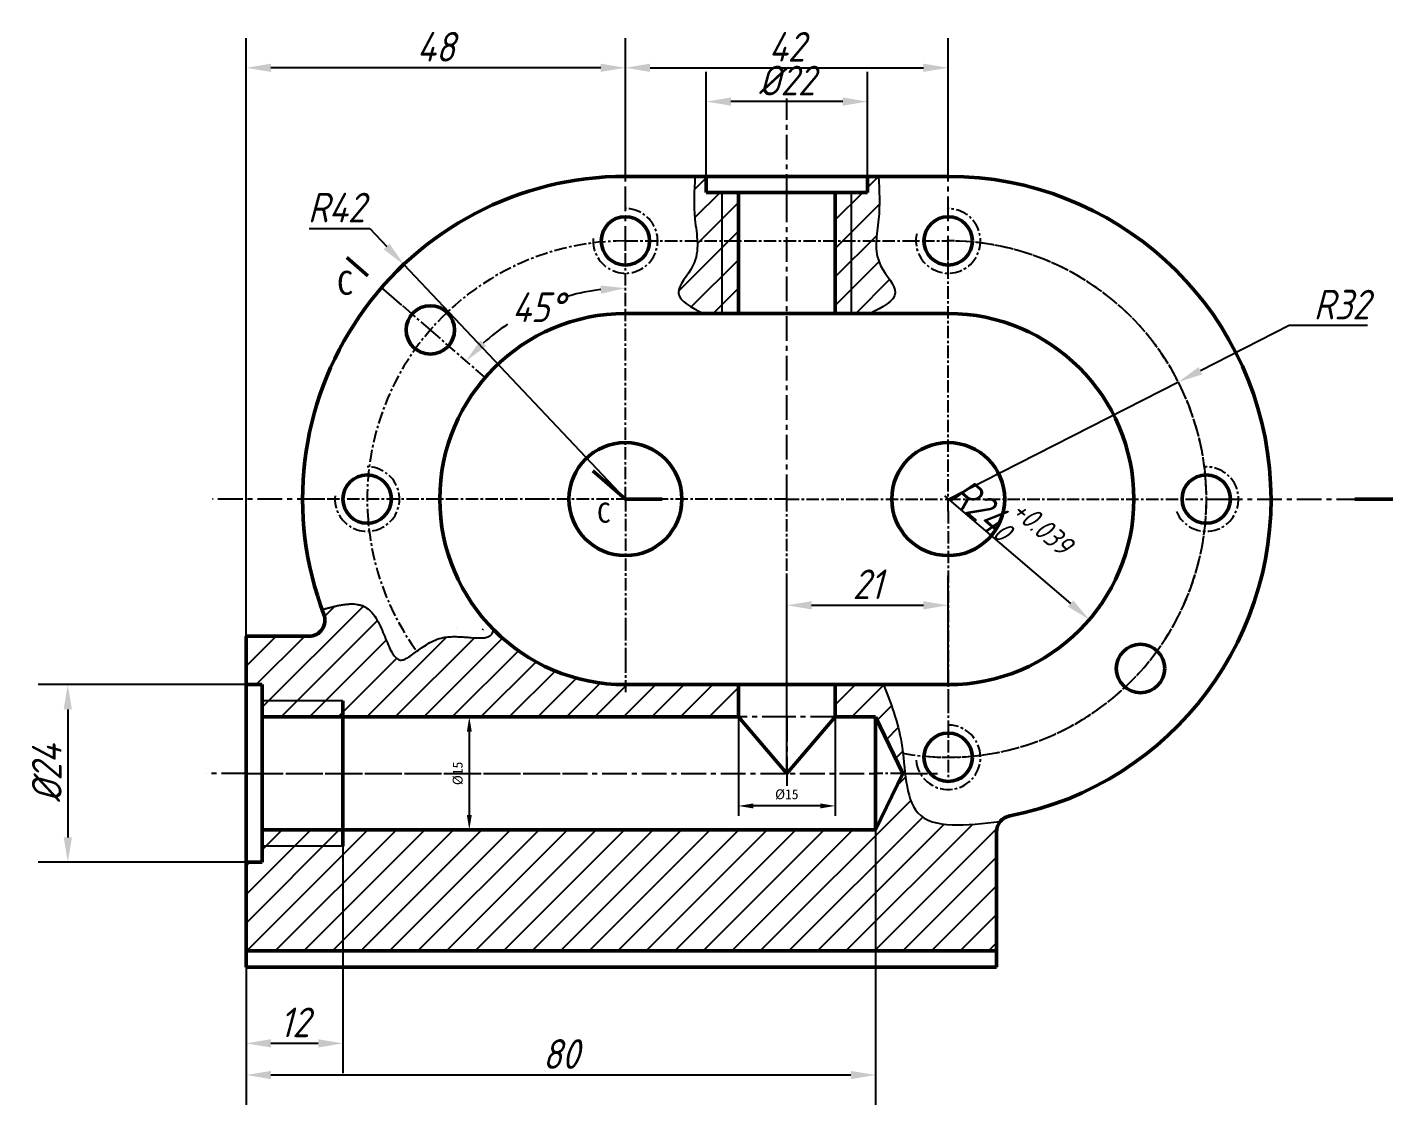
# Model space of a CAD drawing. Header units: inches. Extents: x 67 to 110576, y -3 to 1572927.
# Drawn here: x 56307.8 to 56445.9, y 785279.5 to 785388.5 of the extents above; entities that cross this region are included whole.
import ezdxf

# ---------------------------------------------------------------- set-up
doc = ezdxf.new("R2010")
doc.units = ezdxf.units.IN
doc.header["$MEASUREMENT"] = 0
doc.linetypes.add('CENTER', pattern=[2, 1.25, -0.25, 0.25, -0.25])
doc.linetypes.add('CENTERX2', pattern=[4, 2.5, -0.5, 0.5, -0.5])
doc.layers.add('点画线', color=180, linetype='CENTER')
doc.layers.add('细实线', color=7, linetype='Continuous')
for name, color, linetype, lineweight in [('点画线2', 5, 'CENTERX2', 25), ('粗·实线', 7, 'Continuous', 50), ('粗实线', 250, 'Continuous', 50)]:
    doc.layers.add(name, color=color, linetype=linetype, lineweight=lineweight)
doc.styles.add('仿宋1', font='simfang.ttf', dxfattribs={"height": 1})
doc.styles.add('文字', font='gbeitc.shx', dxfattribs={"height": 3, "bigfont": 'gbcbig.shx'})
doc.dimstyles.new('狭小非圆直径', dxfattribs={"dimtxt": 1, "dimasz": 1.5, "dimexe": 1, "dimexo": 0, "dimtad": 1, "dimtoh": 1, "dimdec": 3, "dimdsep": 46, "dimtxsty": '仿宋1', "dimcen": 2.5, "dimadec": 3, "dimazin": 0, "dimtfac": 1, "dimtdec": 3, "dimtmove": 0, "dimatfit": 3, "dimfxl": 1, "dimarcsym": 0})
doc.dimstyles.new('线性直径·', dxfattribs={"dimtxt": 2, "dimasz": 2.5, "dimexe": 3, "dimexo": 0, "dimtad": 1, "dimtoh": 1, "dimdec": 3, "dimdsep": 46, "dimtxsty": '文字', "dimcen": 2.5, "dimadec": 3, "dimazin": 0, "dimtfac": 1, "dimtdec": 3, "dimtmove": 0, "dimatfit": 3, "dimfxl": 1, "dimarcsym": 0})
doc.dimstyles.new('角度标注', dxfattribs={"dimtxt": 2, "dimasz": 2.5, "dimexe": 3, "dimexo": 0, "dimtad": 1, "dimtih": 1, "dimtoh": 1, "dimdec": 3, "dimdsep": 46, "dimtxsty": '文字', "dimcen": 2.5, "dimadec": 3, "dimazin": 0, "dimtfac": 1, "dimtdec": 3, "dimtmove": 0, "dimatfit": 3, "dimfxl": 1, "dimarcsym": 0})
doc.dimstyles.new('非圆直径', dxfattribs={"dimtxt": 3, "dimasz": 2.5, "dimexe": 3, "dimexo": 0, "dimtad": 1, "dimtoh": 1, "dimdec": 3, "dimdsep": 46, "dimtxsty": '文字', "dimcen": 2.5, "dimadec": 3, "dimazin": 0, "dimtfac": 1, "dimtdec": 3, "dimtmove": 0, "dimatfit": 3, "dimfxl": 1, "dimarcsym": 0})

# ---------------------------------------------------------------- blocks, each defined once
blk = doc.blocks.new('*D108')
at = {"layer": 'Defpoints', "color": 0, "transparency": 16777216}
for p in [(56345.87624506524, 785364.4915830217), (56368.29421374743, 785340.7708535951)]:
    blk.add_point(p, dxfattribs=at)
at = {"layer": '细实线', "color": 0, "lineweight": -2, "transparency": 16777216}
for p, q in [((56336.31690836343, 785368.1254970849), (56342.44190836343, 785368.1254970849)), ((56342.44190836343, 785368.1254970849), (56344.15907671431, 785366.3085400533)), ((56368.29421374743, 785340.7708535951), (56345.87624506524, 785364.4915830217))]:
    blk.add_line(p, q, dxfattribs=at)
at = {"layer": '细实线', "color": 0, "transparency": 16777216}
blk.add_solid([(56344.46190288622, 785366.5947347784), (56343.85625054239, 785366.0223453282), (56345.87624506524, 785364.4915830217)], dxfattribs=at)
at = {"layer": '细实线', "color": 0, "transparency": 16777216, "insert": (56339.06690836349, 785370.2504970849), "char_height": 3, "attachment_point": 5, "style": '文字'}
blk.add_mtext('R42', dxfattribs=at)
blk = doc.blocks.new('*D119')
at = {"layer": 'Defpoints', "color": 0, "transparency": 16777216}
for p in [(56329.94457670153, 785384.3870489843), (56368.29421374762, 785373.4088425705), (56329.94457670153, 785326.8997082808)]:
    blk.add_point(p, dxfattribs=at)
at = {"layer": '细实线', "color": 0, "lineweight": -2, "transparency": 16777216}
for p, q in [((56329.94457670153, 785326.8997082808), (56329.94457670153, 785387.3870489843)), ((56368.29421374762, 785373.4088425705), (56368.29421374762, 785387.3870489843)), ((56365.79421374762, 785384.3870489843), (56332.44457670153, 785384.3870489843))]:
    blk.add_line(p, q, dxfattribs=at)
at = {"layer": '细实线', "color": 0, "transparency": 16777216}
for points in [[(56332.44457670153, 785384.8037156509), (56332.44457670153, 785383.9703823177), (56329.94457670153, 785384.3870489843)], [(56365.79421374762, 785384.8037156509), (56365.79421374762, 785383.9703823177), (56368.29421374762, 785384.3870489843)]]:
    blk.add_solid(points, dxfattribs=at)
at = {"layer": '细实线', "color": 0, "transparency": 16777216, "insert": (56349.11939522458, 785386.5120489843), "char_height": 3, "attachment_point": 5, "style": '文字'}
blk.add_mtext('48', dxfattribs=at)
blk = doc.blocks.new('*D120')
at = {"layer": 'Defpoints', "color": 0, "transparency": 16777216}
for p in [(56400.9322027228, 785384.3870489843), (56368.29421374762, 785373.4088425705), (56400.9322027228, 785373.4088425706)]:
    blk.add_point(p, dxfattribs=at)
at = {"layer": '细实线', "color": 0, "lineweight": -2, "transparency": 16777216}
for p, q in [((56368.29421374762, 785373.4088425705), (56368.29421374762, 785387.3870489843)), ((56400.9322027228, 785373.4088425706), (56400.9322027228, 785387.3870489843)), ((56370.79421374762, 785384.3870489843), (56398.4322027228, 785384.3870489843))]:
    blk.add_line(p, q, dxfattribs=at)
at = {"layer": '细实线', "color": 0, "transparency": 16777216}
for points in [[(56370.79421374762, 785384.8037156509), (56370.79421374762, 785383.9703823177), (56368.29421374762, 785384.3870489843)], [(56398.4322027228, 785384.8037156509), (56398.4322027228, 785383.9703823177), (56400.9322027228, 785384.3870489843)]]:
    blk.add_solid(points, dxfattribs=at)
at = {"layer": '细实线', "color": 0, "transparency": 16777216, "insert": (56384.61320823521, 785386.5120489843), "char_height": 3, "attachment_point": 5, "style": '文字'}
blk.add_mtext('42', dxfattribs=at)
blk = doc.blocks.new('*D123')
at = {"layer": 'Defpoints', "color": 0, "transparency": 16777216}
for p in [(56368.29421374761, 785365.880185246), (56362.28874722822, 785361.2376620679), (56368.29421374761, 785360.3767074563), (56348.57083130121, 785357.8805208176), (56354.11803261423, 785353.0684269117)]:
    blk.add_point(p, dxfattribs=at)
at = {"layer": '细实线', "color": 0, "lineweight": -2, "transparency": 16777216}
for start, end in [(96.71934445490672, 105.7584438743317), (123.9687492680348, 132.3396255897333)]:
    blk.add_arc((56368.29421374737, 785340.7708535966), 21.32969472615482, start, end, dxfattribs=at)
at = {"layer": '细实线', "color": 0, "transparency": 16777216}
for points in [[(56365.77409221139, 785362.3699895106), (56365.8229286659, 785361.5380884077), (56368.29421374761, 785362.1005483227)], [(56354.22635675332, 785356.246017287), (56353.62995327479, 785356.8280373339), (56352.18209487287, 785354.7478168746)]]:
    blk.add_solid(points, dxfattribs=at)
at = {"layer": '细实线', "color": 0, "transparency": 16777216, "insert": (56359.43894646794, 785360.1754952711), "char_height": 3, "attachment_point": 5, "style": '文字'}
blk.add_mtext('45%%D', dxfattribs=at)
blk = doc.blocks.new('*D124')
at = {"layer": 'Defpoints', "color": 0, "transparency": 16777216}
for p in [(56376.45371099147, 785380.9697644057), (56376.45371099147, 785373.4088425706), (56392.77270547916, 785373.4088425706)]:
    blk.add_point(p, dxfattribs=at)
at = {"layer": '细实线', "color": 0, "lineweight": -2, "transparency": 16777216}
for p, q in [((56376.45371099147, 785373.4088425706), (56376.45371099147, 785383.9697644057)), ((56392.77270547916, 785373.4088425706), (56392.77270547916, 785383.9697644057)), ((56390.27270547916, 785380.9697644057), (56378.95371099147, 785380.9697644057))]:
    blk.add_line(p, q, dxfattribs=at)
at = {"layer": '细实线', "color": 0, "transparency": 16777216}
for points in [[(56378.95371099147, 785381.3864310724), (56378.95371099147, 785380.5530977391), (56376.45371099147, 785380.9697644057)], [(56390.27270547916, 785381.3864310724), (56390.27270547916, 785380.5530977391), (56392.77270547916, 785380.9697644057)]]:
    blk.add_solid(points, dxfattribs=at)
at = {"layer": '细实线', "color": 0, "transparency": 16777216, "insert": (56384.61320823531, 785383.0947644057), "char_height": 3, "attachment_point": 5, "style": '文字'}
blk.add_mtext('%%C22', dxfattribs=at)
blk = doc.blocks.new('*D125')
at = {"layer": 'Defpoints', "color": 0, "transparency": 16777216}
for p in [(56400.93220272302, 785330.0292123066), (56400.93220272302, 785322.0040099347), (56384.6132082353, 785313.0285629662)]:
    blk.add_point(p, dxfattribs=at)
at = {"layer": '细实线', "color": 0, "lineweight": -2, "transparency": 16777216}
for p, q in [((56384.6132082353, 785313.0285629662), (56384.6132082353, 785333.0292123066)), ((56400.93220272302, 785322.0040099347), (56400.93220272302, 785333.0292123066)), ((56387.1132082353, 785330.0292123066), (56398.43220272302, 785330.0292123066))]:
    blk.add_line(p, q, dxfattribs=at)
at = {"layer": '细实线', "color": 0, "transparency": 16777216}
for points in [[(56387.1132082353, 785330.4458789732), (56387.1132082353, 785329.61254564), (56384.6132082353, 785330.0292123066)], [(56398.43220272302, 785330.4458789732), (56398.43220272302, 785329.61254564), (56400.93220272302, 785330.0292123066)]]:
    blk.add_solid(points, dxfattribs=at)
at = {"layer": '细实线', "color": 0, "transparency": 16777216, "insert": (56392.77270547916, 785332.1542123066), "char_height": 3, "width": 2.125, "attachment_point": 5, "style": '文字'}
blk.add_mtext('21', dxfattribs=at)
blk = doc.blocks.new('*D126')
at = {"layer": 'Defpoints', "color": 0, "transparency": 16777216}
for p in [(56393.58865520354, 785307.3169148954), (56329.94457670153, 785293.445769581), (56329.94457670153, 785282.5267483147)]:
    blk.add_point(p, dxfattribs=at)
at = {"layer": '细实线', "color": 0, "lineweight": -2, "transparency": 16777216}
for p, q in [((56393.58865520354, 785307.3169148954), (56393.58865520354, 785279.5267483147)), ((56329.94457670153, 785293.445769581), (56329.94457670153, 785279.5267483147)), ((56391.08865520354, 785282.5267483147), (56332.44457670153, 785282.5267483147))]:
    blk.add_line(p, q, dxfattribs=at)
at = {"layer": '细实线', "color": 0, "transparency": 16777216}
for points in [[(56332.44457670153, 785282.9434149814), (56332.44457670153, 785282.1100816481), (56329.94457670153, 785282.5267483147)], [(56391.08865520354, 785282.9434149814), (56391.08865520354, 785282.1100816481), (56393.58865520354, 785282.5267483147)]]:
    blk.add_solid(points, dxfattribs=at)
at = {"layer": '细实线', "color": 0, "transparency": 16777216, "insert": (56361.76661595254, 785284.6517483147), "char_height": 3, "attachment_point": 5, "style": '文字'}
blk.add_mtext('80', dxfattribs=at)
blk = doc.blocks.new('*D127')
at = {"layer": 'Defpoints', "color": 0, "transparency": 16777216}
for p in [(56339.73597339414, 785305.6850154467), (56329.94457670153, 785304.0531159982), (56329.94457670153, 785285.7281095309)]:
    blk.add_point(p, dxfattribs=at)
at = {"layer": '细实线', "color": 0, "lineweight": -2, "transparency": 16777216}
for p, q in [((56339.73597339414, 785305.6850154467), (56339.73597339414, 785282.7281095309)), ((56329.94457670153, 785304.0531159982), (56329.94457670153, 785282.7281095309)), ((56337.23597339414, 785285.7281095309), (56332.44457670153, 785285.7281095309))]:
    blk.add_line(p, q, dxfattribs=at)
at = {"layer": '细实线', "color": 0, "transparency": 16777216}
for points in [[(56332.44457670153, 785286.1447761975), (56332.44457670153, 785285.3114428642), (56329.94457670153, 785285.7281095309)], [(56337.23597339414, 785286.1447761975), (56337.23597339414, 785285.3114428642), (56339.73597339414, 785285.7281095309)]]:
    blk.add_solid(points, dxfattribs=at)
at = {"layer": '细实线', "color": 0, "transparency": 16777216, "insert": (56334.84027504784, 785287.8531095309), "char_height": 3, "attachment_point": 5, "style": '文字'}
blk.add_mtext('12', dxfattribs=at)
blk = doc.blocks.new('*D128')
at = {"layer": 'Defpoints', "color": 0, "transparency": 16777216}
for p in [(56379.717509889, 785318.7402110371), (56389.50890658162, 785318.7402110371), (56379.717509889, 785309.7399778345)]:
    blk.add_point(p, dxfattribs=at)
at = {"layer": '细实线', "color": 0, "lineweight": -2, "transparency": 16777216}
for p, q in [((56379.717509889, 785318.7402110371), (56379.717509889, 785308.7399778345)), ((56389.50890658162, 785318.7402110371), (56389.50890658162, 785308.7399778345)), ((56388.00890658162, 785309.7399778345), (56381.217509889, 785309.7399778345))]:
    blk.add_line(p, q, dxfattribs=at)
at = {"layer": '细实线', "color": 0, "transparency": 16777216}
for points in [[(56381.217509889, 785309.9899778345), (56381.217509889, 785309.4899778345), (56379.717509889, 785309.7399778345)], [(56388.00890658162, 785309.9899778345), (56388.00890658162, 785309.4899778345), (56389.50890658162, 785309.7399778345)]]:
    blk.add_solid(points, dxfattribs=at)
at = {"layer": '细实线', "color": 0, "transparency": 16777216, "insert": (56384.61320823531, 785310.8992635488), "char_height": 1, "attachment_point": 5, "style": '仿宋1'}
blk.add_mtext('%%C15', dxfattribs=at)
blk = doc.blocks.new('*D129')
at = {"layer": 'Defpoints', "color": 0, "transparency": 16777216}
for p in [(56352.51063179738, 785318.7402110373), (56352.51063179738, 785307.3169148957), (56352.51063179797, 785307.3169148957)]:
    blk.add_point(p, dxfattribs=at)
at = {"layer": '细实线', "color": 0, "lineweight": -2, "transparency": 16777216}
for p, q in [((56352.51063179738, 785318.7402110373), (56353.51063179797, 785318.7402110373)), ((56352.51063179797, 785317.2402110373), (56352.51063179797, 785308.8169148957)), ((56352.51063179738, 785307.3169148957), (56353.51063179797, 785307.3169148957))]:
    blk.add_line(p, q, dxfattribs=at)
at = {"layer": '细实线', "color": 0, "transparency": 16777216}
for points in [[(56352.26063179797, 785317.2402110373), (56352.76063179797, 785317.2402110373), (56352.51063179797, 785318.7402110373)], [(56352.26063179797, 785308.8169148957), (56352.76063179797, 785308.8169148957), (56352.51063179797, 785307.3169148957)]]:
    blk.add_solid(points, dxfattribs=at)
at = {"layer": '细实线', "color": 0, "transparency": 16777216, "insert": (56351.3513460839, 785313.0285629664), "char_height": 1, "attachment_point": 5, "rotation": 90, "style": '仿宋1'}
blk.add_mtext('%%C15', dxfattribs=at)
blk = doc.blocks.new('*D130')
at = {"layer": 'Defpoints', "color": 0, "transparency": 16777216}
for p in [(56329.94457670156, 785322.004009935), (56311.91220201957, 785304.0531159984), (56329.94457670156, 785304.0531159984)]:
    blk.add_point(p, dxfattribs=at)
at = {"layer": '细实线', "color": 0, "lineweight": -2, "transparency": 16777216}
for p, q in [((56329.94457670156, 785322.004009935), (56308.91220201957, 785322.004009935)), ((56311.91220201957, 785319.504009935), (56311.91220201957, 785306.5531159984)), ((56329.94457670156, 785304.0531159984), (56308.91220201957, 785304.0531159984))]:
    blk.add_line(p, q, dxfattribs=at)
at = {"layer": '细实线', "color": 0, "transparency": 16777216}
for points in [[(56311.49553535291, 785319.504009935), (56312.32886868624, 785319.504009935), (56311.91220201957, 785322.004009935)], [(56311.49553535291, 785306.5531159984), (56312.32886868624, 785306.5531159984), (56311.91220201957, 785304.0531159984)]]:
    blk.add_solid(points, dxfattribs=at)
at = {"layer": '细实线', "color": 0, "transparency": 16777216, "insert": (56309.78720201978, 785313.0285629666), "char_height": 3, "attachment_point": 5, "rotation": 90, "style": '文字'}
blk.add_mtext('%%C24', dxfattribs=at)
blk = doc.blocks.new('*D109')
at = {"layer": 'Defpoints', "color": 0, "transparency": 16777216}
for p in [(56424.20179369103, 785352.6147830009), (56400.9322027234, 785340.7708535977)]:
    blk.add_point(p, dxfattribs=at)
at = {"layer": '细实线', "color": 0, "lineweight": -2, "transparency": 16777216}
for p, q in [((56435.39921747276, 785358.3141310021), (56426.42979468196, 785353.7488075088)), ((56443.32789068134, 785358.3141310022), (56435.39921747276, 785358.3141310021)), ((56400.9322027234, 785340.7708535977), (56424.20179369103, 785352.6147830009))]:
    blk.add_line(p, q, dxfattribs=at)
at = {"layer": '细实线', "color": 0, "transparency": 16777216}
blk.add_solid([(56426.24079059728, 785354.1201410074), (56426.61879876658, 785353.3774740105), (56424.20179369103, 785352.6147830009)], dxfattribs=at)
at = {"layer": '细实线', "color": 0, "transparency": 16777216, "insert": (56440.70289068128, 785360.4391310021), "char_height": 3, "attachment_point": 5, "style": '文字'}
blk.add_mtext('R32', dxfattribs=at)
blk = doc.blocks.new('*D110')
at = {"layer": 'Defpoints', "color": 0, "transparency": 16777216}
for p in [(56400.93220272282, 785340.7708535952), (56415.20199979568, 785328.5820344363)]:
    blk.add_point(p, dxfattribs=at)
at = {"layer": '细实线', "color": 0, "lineweight": -2, "transparency": 16777216}
blk.add_line((56400.56110886217, 785341.0878304895), (56413.30106784747, 785330.2057516926), dxfattribs=at)
at = {"layer": '细实线', "color": 0, "transparency": 16777216}
blk.add_solid([(56413.57168739015, 785330.5225736839), (56413.03044830478, 785329.8889297012), (56415.20199979568, 785328.5820344363)], dxfattribs=at)
at = {"layer": '细实线', "color": 0, "transparency": 16777216, "insert": (56407.27615561086, 785338.7056635285), "char_height": 3, "attachment_point": 5, "rotation": 319.49707231621574, "style": '文字'}
blk.add_mtext('R24{\\H0.7x;\\S+0.039^ 0;}', dxfattribs=at)

msp = doc.modelspace()

# ---------------------------------------------------------------- hatches: boundary and pattern name
at = {"layer": '细实线'}
h = msp.add_hatch(dxfattribs=at)
h.set_pattern_fill('ANSI31', color=256, scale=16.31899448769437)
h.set_pattern_definition([(44.99999999999999, (-35778.89998154456, -499091.7672045105), (-1.442408958049322, 1.442408958049322), [])])
edge = h.paths.add_edge_path()
edge.add_line((56378.08561044023, 785371.7769431217), (56376.45371099146, 785371.7769431217))
edge.add_line((56376.45371099147, 785371.7769431217), (56376.45371099147, 785373.4088425703))
edge.add_line((56376.45371099147, 785373.4088425704), (56375.33018020432, 785373.4088425704))
edge.add_spline(control_points=[(56375.33018020431, 785373.4088425706), (56375.25986841272, 785371.9680940621), (56375.15447919568, 785369.8085792238), (56375.52298860146, 785367.6076644926), (56375.5603366018, 785366.8812447755)], knot_values=[0, 0, 0, 0, 2.659889916307293, 3.986866346984437, 3.986866346984437, 3.986866346984437, 3.986866346984437], degree=3, periodic=0)
edge.add_line((56375.5603366018, 785366.8812447755), (56378.08561044023, 785366.8812447755))
edge.add_line((56378.08561044023, 785366.8812447755), (56378.08561044023, 785371.7769431218))
h.paths.add_polyline_path([(56379.717509889, 785371.7769431217), (56378.08561044023, 785371.7769431217), (56378.08561044023, 785366.8812447755), (56379.717509889, 785366.8812447755)])
h.paths.add_polyline_path([(56379.717509889, 785366.8812447755), (56378.08561044023, 785366.8812447755), (56378.08561044023, 785359.537697256), (56379.717509889, 785359.537697256)])
edge = h.paths.add_edge_path()
edge.add_line((56378.08561044023, 785366.8812447755), (56375.56033660179, 785366.8812447755))
edge.add_spline(control_points=[(56375.5603366018, 785366.8812447755), (56375.60391695429, 785366.033605624), (56375.44135213635, 785364.1535096319), (56372.52779926667, 785361.3840889033), (56374.95558124143, 785360.1626356959), (56376.1977199255, 785359.537697256)], knot_values=[3.986866346984437, 3.986866346984437, 3.986866346984437, 3.986866346984437, 5.535278579386704, 7.455436041275386, 9.467088181284373, 9.467088181284373, 9.467088181284373, 9.467088181284373], degree=3, periodic=0)
edge.add_line((56376.1977199255, 785359.537697256), (56378.08561044023, 785359.537697256))
edge.add_line((56378.08561044023, 785359.537697256), (56378.08561044023, 785366.8812447754))
edge = h.paths.add_edge_path()
edge.add_spline(control_points=[(56393.02869654512, 785359.537697256), (56394.27083522919, 785360.1626356959), (56396.69861720393, 785361.3840889033), (56393.78506433422, 785364.1535096319), (56393.62249951632, 785366.033605624), (56393.66607986881, 785366.8812447755)], knot_values=[3.986866346920264, 3.986866346920264, 3.986866346920264, 3.986866346920264, 5.998518486929251, 7.918675948817933, 9.467088181284373, 9.467088181284373, 9.467088181284373, 9.467088181284373], degree=3, periodic=0)
edge.add_line((56393.66607986881, 785366.8812447755), (56391.14080603039, 785366.8812447755))
edge.add_line((56391.14080603038, 785366.8812447755), (56391.14080603038, 785359.5376972558))
edge.add_line((56391.14080603038, 785359.537697256), (56393.02869654511, 785359.537697256))
h.paths.add_polyline_path([(56391.14080603038, 785366.8812447755), (56389.50890658162, 785366.8812447755), (56389.50890658162, 785359.537697256), (56391.14080603038, 785359.537697256)])
edge = h.paths.add_edge_path()
edge.add_spline(control_points=[(56393.66607986881, 785366.8812447755), (56393.70342786918, 785367.6076644928), (56394.07193727494, 785369.8085792238), (56393.96654805789, 785371.9680940621), (56393.89623626629, 785373.4088425706)], knot_values=[0, 0, 0, 0, 1.326976430587218, 3.986866346894511, 3.986866346894511, 3.986866346894511, 3.986866346894511], degree=3, periodic=0)
edge.add_line((56393.89623626629, 785373.4088425706), (56392.77270547915, 785373.4088425706))
edge.add_line((56392.77270547916, 785373.4088425706), (56392.77270547916, 785371.7769431218))
edge.add_line((56392.77270547916, 785371.7769431217), (56391.14080603039, 785371.7769431217))
edge.add_line((56391.14080603038, 785371.7769431217), (56391.14080603038, 785366.8812447756))
edge.add_line((56391.14080603038, 785366.8812447755), (56393.6660798688, 785366.8812447755))
h.paths.add_polyline_path([(56391.14080603038, 785371.7769431217), (56389.50890658162, 785371.7769431217), (56389.50890658162, 785366.8812447755), (56391.14080603038, 785366.8812447755)])
h.paths.add_polyline_path([(56339.73597339414, 785320.3721104854), (56331.57647615029, 785320.3721104854), (56331.57647615029, 785318.7402110369), (56339.73597339414, 785318.7402110369)], flags=17)
edge = h.paths.add_edge_path()
edge.add_spline(control_points=[(56354.93561351749, 785327.5897223505), (56354.82192490112, 785325.9470639693), (56350.57360583245, 785327.8306729288), (56347.90541808532, 785325.8976784924), (56347.20475057971, 785325.3764692006)], knot_values=[8.03275544487066, 8.032755444984524, 8.032755444984524, 8.032755444984524, 11.27107102921325, 12.73631857526627, 12.73631857526627, 12.73631857526627, 12.73631857526627], degree=3, periodic=0)
edge.add_spline(control_points=[(56347.20475057971, 785325.3764692006), (56346.49631379213, 785324.8494805318), (56344.50646519088, 785323.3121884583), (56343.44986511682, 785331.2098374319), (56339.41738682226, 785330.0922492878), (56337.6287166904, 785329.5965252224)], knot_values=[0, 0, 0, 0, 1.481494797785228, 5.126839184584481, 8.032755444870658, 8.032755444870658, 8.032755444870658, 8.032755444870658], degree=3, periodic=0)
edge.add_arc((56368.29421375124, 785340.7708535852), 32.63798897520065, 200.0214454694918, 200.9248324091355)
edge.add_arc((56336.28443222316, 785328.5316077295), 1.63189944880145, -90, 20.924832428010518, ccw=False)
edge.add_line((56336.28443222316, 785326.8997082806), (56329.94457670153, 785326.8997082806))
edge.add_line((56329.94457670153, 785326.8997082806), (56329.94457670153, 785322.0040099343))
edge.add_line((56329.94457670153, 785322.0040099344), (56331.5764761503, 785322.0040099344))
edge.add_line((56331.57647615029, 785322.0040099344), (56331.57647615029, 785320.3721104856))
edge.add_line((56331.57647615029, 785320.3721104854), (56339.73597339414, 785320.3721104854))
edge.add_line((56339.73597339414, 785320.3721104854), (56339.73597339414, 785318.7402110366))
edge.add_line((56339.73597339414, 785318.7402110369), (56379.71750988899, 785318.7402110369))
edge.add_line((56379.717509889, 785318.7402110369), (56379.717509889, 785322.0040099344))
edge.add_line((56379.717509889, 785322.0040099344), (56368.29421374761, 785322.0040099344))
edge.add_arc((56368.29421374762, 785340.770853595), 18.76684366084853, 224.6168735794708, 270, ccw=False)
h.paths.add_polyline_path([(56339.73597339414, 785307.3169148954), (56331.57647615029, 785307.3169148954), (56331.57647615029, 785305.6850154465), (56339.73597339414, 785305.6850154465)], flags=17)
edge = h.paths.add_edge_path()
edge.add_arc((56407.45980051811, 785307.1283846068), 1.631899448803539, 140.490287716678, 180, ccw=False)
edge.add_spline(control_points=[(56406.20076275935, 785308.1666137398), (56402.78781921097, 785307.76299162), (56397.57366729903, 785307.1463546846), (56396.76674228068, 785311.4270662272), (56396.5752812296, 785313.0285629659)], knot_values=[5.504660263893218, 5.504660263893218, 5.504660263893218, 5.504660263893218, 10.65057101676054, 13.36636673820099, 13.36636673820099, 13.36636673820099, 13.36636673820099], degree=3, periodic=0)
edge.add_line((56396.57528122961, 785313.0285629659), (56396.33633248025, 785313.0285629659))
edge.add_line((56396.33633248024, 785313.0285629659), (56393.58865520353, 785307.3169148954))
edge.add_line((56393.58865520354, 785307.3169148954), (56339.73597339415, 785307.3169148954))
edge.add_line((56339.73597339414, 785307.3169148954), (56339.73597339414, 785305.6850154466))
edge.add_line((56339.73597339414, 785305.6850154465), (56331.57647615029, 785305.6850154465))
edge.add_line((56331.57647615029, 785305.6850154465), (56331.57647615029, 785304.0531159977))
edge.add_line((56331.57647615029, 785304.0531159979), (56329.94457670153, 785304.0531159979))
edge.add_line((56329.94457670153, 785304.0531159979), (56329.94457670153, 785295.0776690297))
edge.add_line((56329.94457670153, 785295.0776690295), (56405.82790106931, 785295.0776690292))
edge.add_line((56405.8279010693, 785295.0776690295), (56405.8279010693, 785307.1283846068))
edge = h.paths.add_edge_path()
edge.add_spline(control_points=[(56396.34910172967, 785315.0658402148), (56396.306164798, 785315.423195856), (56395.95828267558, 785318.0109518145), (56395.11197425875, 785320.1540501562), (56394.38142610779, 785322.0040099344)], knot_values=[0, 0, 0, 0, 0.5977892833242779, 4.370360572966442, 4.370360572966442, 4.370360572966442, 4.370360572966442], degree=3, periodic=0)
edge.add_line((56394.38142610779, 785322.0040099344), (56389.50890658161, 785322.0040099344))
edge.add_line((56389.50890658162, 785322.0040099344), (56389.50890658162, 785318.7402110369))
edge.add_line((56389.50890658162, 785318.7402110369), (56393.58865520354, 785318.7402110369))
edge.add_line((56393.58865520354, 785318.7402110369), (56396.33633248044, 785313.028562966))
edge.add_line((56396.33633248044, 785313.0285629659), (56396.57528122961, 785313.0285629659))
edge.add_spline(control_points=[(56396.5752812296, 785313.0285629659), (56396.49531416527, 785313.6974561531), (56396.43057416436, 785314.3877611584), (56396.34910172967, 785315.0658402148)], knot_values=[4.370360572966442, 4.370360572966442, 4.370360572966442, 4.370360572966442, 5.504660263893218, 5.504660263893218, 5.504660263893218, 5.504660263893218], degree=3, periodic=0)

# ---------------------------------------------------------------- linework, layer by layer
at = {"layer": '点画线'}
for p, q in [((56368.29421374762, 785366.8812447757), (56400.93220272299, 785366.8812447757)), ((56368.29421374762, 785360.3767074562), (56368.29421374762, 785365.880185246)), ((56400.93220272299, 785353.0358608274), (56400.93220272299, 785364.8863685692)), ((56346.72176419698, 785359.48455212), (56345.67340139642, 785360.3939873398)), ((56368.29421374762, 785340.7708535953), (56368.29421374762, 785360.3767074562)), ((56348.57083130128, 785357.8805208176), (56346.72176419693, 785359.48455212)), ((56354.11803261427, 785353.0684269116), (56348.57083130127, 785357.8805208176)), ((56400.93220272299, 785339.5384924529), (56400.93220272299, 785353.0358608274)), ((56359.3958547164, 785340.7708535953), (56337.59812277903, 785340.7708535953)), ((56384.6132082353, 785340.7708535953), (56359.3958547164, 785340.7708535953)), ((56384.6132082353, 785340.7708535953), (56368.29421374762, 785340.7708535953)), ((56368.29421374762, 785340.7708535953), (56368.29421374762, 785327.7263425473)), ((56384.6132082353, 785340.7708535953), (56400.93220272299, 785340.7708535953)), ((56384.61320823536, 785331.5034461963), (56384.61320823536, 785340.7708535953)), ((56400.93220272299, 785340.7708535953), (56428.17791341479, 785340.7708535953)), ((56400.93220272299, 785339.5384924529), (56400.93220272299, 785320.3860474433)), ((56368.29421374762, 785327.7263425473), (56368.29421374762, 785324.4518591076)), ((56368.29421374762, 785324.4518591076), (56368.29421374762, 785324.4518591076)), ((56368.29421374762, 785324.4518591076), (56368.29421374762, 785324.4518591076)), ((56368.29421374762, 785324.4518591076), (56368.29421374762, 785324.4518591076)), ((56368.29421374762, 785324.4518591076), (56368.29421374762, 785322.4233716307)), ((56400.93220272299, 785320.3860474433), (56400.93220272299, 785312.2126132416)), ((56329.94457670153, 785313.0285629662), (56362.99067059584, 785313.0285629662)), ((56396.33633248044, 785313.0285629662), (56393.58865520352, 785313.0285629659))]:
    msp.add_line(p, q, dxfattribs=at)
for centre, radius, start, end in [((56368.29421374745, 785366.8812447757), 3.263798897538874, 175.899557214338, 89.9999999979156), ((56400.93220272284, 785366.8812447757), 3.263798897538874, 167.5694737696867, 89.9999999979156), ((56368.29421374762, 785340.7708535953), 26.11039118031099, 90, 216.1278069798246), ((56400.93220272299, 785340.7708535953), 26.11039118031099, 259.8906224567903, 90.00000000041689), ((56400.93220272299, 785340.7708535953), 26.11039118031099, 265.6601571131105, 90), ((56342.18382256731, 785340.7708535953), 3.263798897538874, 174.3262047545359, 90), ((56427.02387095529, 785340.7708535953), 3.263798897482616, 202.5350268573105, 91.18402930194783), ((56400.93220272299, 785314.660462415), 3.263798897454111, 185.2491160425275, 88.67584859456386)]:
    msp.add_arc(centre, radius, start, end, dxfattribs=at)
at = {"layer": '点画线2'}
for p, q in [((56384.6132082353, 785371.1195170246), (56384.6132082353, 785381.2665603504)), ((56368.29421374762, 785365.880185246), (56368.29421374762, 785373.4088425705)), ((56400.93220272299, 785364.8863685692), (56400.93220272297, 785373.4088425706)), ((56384.6132082353, 785340.7708535956), (56384.6132082353, 785371.1195170246)), ((56337.59812277903, 785340.7708535953), (56326.56000010991, 785340.7708535953)), ((56428.17791341479, 785340.7708535953), (56442.04545322407, 785340.7708535956)), ((56384.6132082353, 785318.7402110371), (56384.6132082353, 785331.5034461963)), ((56368.29421374762, 785322.4233716307), (56368.29421374762, 785321.2299198493)), ((56384.6132082353, 785318.7402110371), (56379.717509889, 785318.7402110371)), ((56389.50890658162, 785318.7402110371), (56384.6132082353, 785318.7402110371)), ((56384.6132082353, 785318.7402110371), (56384.61320823533, 785313.0285629662)), ((56329.94457670153, 785313.0285629662), (56325.9440958356, 785313.0285629662)), ((56329.94457670153, 785313.0285629662), (56393.58865520357, 785313.0285629662)), ((56384.6132082353, 785313.0285629662), (56384.6132082353, 785311.7782001917)), ((56396.33633248033, 785313.0285629662), (56400.11625299862, 785313.0285629662))]:
    msp.add_line(p, q, dxfattribs=at)
at = {"layer": '粗·实线'}
for p, q in [((56368.29421374762, 785373.4088425705), (56400.93220272297, 785373.4088425706)), ((56392.77270547916, 785373.4088425706), (56376.45371099147, 785373.4088425706)), ((56376.45371099147, 785373.4088425706), (56376.45371099147, 785371.7769431219)), ((56392.77270547916, 785371.7769431219), (56392.77270547916, 785373.4088425706)), ((56376.45371099147, 785371.7769431219), (56379.717509889, 785371.7769431219)), ((56389.50890658162, 785371.7769431219), (56379.717509889, 785371.7769431219)), ((56379.717509889, 785371.7769431219), (56379.717509889, 785359.5376972562)), ((56389.50890658162, 785359.5376972562), (56389.50890658162, 785371.7769431219)), ((56389.50890658162, 785371.7769431219), (56392.77270547916, 785371.7769431219)), ((56364.99458265523, 785343.633222162), (56368.29421374716, 785340.7708535953)), ((56368.29421374716, 785340.7708535953), (56372.00453147587, 785340.7708535953)), ((56368.29421374762, 785322.0040099347), (56400.93220272299, 785322.0040099347)), ((56379.717509889, 785322.0040099347), (56379.717509889, 785318.7402110371)), ((56389.50890658162, 785322.0040099347), (56389.50890658162, 785318.7402110371)), ((56384.6132082353, 785313.0285629662), (56379.717509889, 785318.7402110371)), ((56384.6132082353, 785313.0285629662), (56389.50890658162, 785318.7402110371)), ((56405.8279010693, 785295.0776690296), (56405.8279010693, 785307.1283846069))]:
    msp.add_line(p, q, dxfattribs=at)
at = {"layer": '粗·实线', "ltscale": 3}
msp.add_line((56442.04545322407, 785340.7708535956), (56445.87537067798, 785340.7708535956), dxfattribs=at)
at = {"layer": '粗·实线'}
for centre, radius, start, end in [((56368.29421374762, 785340.7708535953), 32.63798897519877, 90, 200.9248324286061), ((56400.93220272299, 785340.7708535953), 32.63798897538874, 280.9805754266728, 90.00000000041689), ((56368.29421374762, 785340.7708535953), 18.76684366084853, 90, 270), ((56400.93220272299, 785340.7708535953), 18.76684366084853, 270, 90), ((56336.28443222318, 785328.5316077296), 1.631899448769437, 270, 20.92483242860608), ((56407.45980051809, 785307.1283846069), 1.631899448769437, 100.9805754266728, 180)]:
    msp.add_arc(centre, radius, start, end, dxfattribs=at)
at = {"layer": '粗实线'}
for p, q in [((56342.25005775665, 785363.3636742389), (56340.12305179329, 785365.2088123293)), ((56368.29421374762, 785359.5376972562), (56400.93220272299, 785359.5376972562)), ((56329.94457670153, 785295.0776690296), (56329.94457670153, 785326.8997082807)), ((56329.94457670153, 785326.8997082807), (56336.28443222318, 785326.8997082807)), ((56329.94457670153, 785322.0040099347), (56331.57647615029, 785322.0040099347)), ((56331.57647615029, 785322.0040099347), (56331.57647615029, 785304.0531159982)), ((56339.73597339414, 785318.7402110371), (56339.73597339414, 785320.3721104857)), ((56331.57647615029, 785318.7402110371), (56339.73597339414, 785318.7402110371)), ((56331.57647615029, 785318.7402110371), (56379.717509889, 785318.7402110371)), ((56339.73597339414, 785318.7402110371), (56339.73597339414, 785307.3169148954)), ((56389.50890658162, 785318.7402110371), (56393.58865520354, 785318.7402110371)), ((56393.58865520354, 785318.7402110371), (56393.58865520354, 785313.0285629662)), ((56396.33633248034, 785313.0285629662), (56393.58865520354, 785318.7402110371)), ((56393.58865520354, 785307.3169148954), (56393.58865520354, 785313.0285629662)), ((56396.33633248034, 785313.0285629662), (56393.58865520354, 785307.3169148954)), ((56331.57647615029, 785307.3169148954), (56339.73597339414, 785307.3169148954)), ((56331.57647615029, 785307.3169148954), (56393.58865520354, 785307.3169148954)), ((56339.73597339414, 785307.3169148954), (56339.73597339414, 785305.6850154467)), ((56331.57647615029, 785304.0531159982), (56329.94457670153, 785304.0531159982)), ((56329.94457670153, 785293.445769581), (56329.94457670153, 785295.0776690296)), ((56329.94457670153, 785295.0776690296), (56405.8279010693, 785295.0776690296)), ((56405.8279010693, 785295.0776690296), (56405.8279010693, 785293.445769581)), ((56329.94457670153, 785293.445769581), (56405.8279010693, 785293.445769581))]:
    msp.add_line(p, q, dxfattribs=at)
for centre, radius in [((56368.29421374762, 785366.8812447757), 2.447849173154156), ((56400.93220272299, 785366.8812447757), 2.447849173154156), ((56348.57083130127, 785357.8805208176), 2.447849173154156), ((56368.29421374762, 785340.7708535953), 5.71164807069303), ((56400.93220272299, 785340.7708535953), 5.71164807069303), ((56342.18382256731, 785340.7708535953), 2.447849173154156), ((56427.02387095529, 785340.7708535953), 2.447849173154156), ((56420.37531291806, 785323.6363885882), 2.447849173154156), ((56400.93220272299, 785314.660462415), 2.447849173154156)]:
    msp.add_circle(centre, radius, dxfattribs=at)
at = {"layer": '细实线'}
for p, q in [((56378.08561044023, 785359.5376972562), (56378.08561044023, 785371.7769431219)), ((56391.14080603038, 785359.5376972562), (56391.14080603038, 785371.7769431219)), ((56345.67340139642, 785360.3939873398), (56343.63998568992, 785362.1579376233)), ((56379.717509889, 785359.5376972562), (56378.08561044023, 785359.5376972562)), ((56389.50890658162, 785359.5376972562), (56391.14080603038, 785359.5376972562)), ((56339.73597339414, 785320.3721104857), (56331.57647615029, 785320.3721104857)), ((56339.73597339414, 785305.6850154467), (56331.57647615029, 785305.6850154467))]:
    msp.add_line(p, q, dxfattribs=at)
for points in [[(56375.33018020431, 785373.4088425706), (56375.3301802043, 785369.0681696825), (56375.12367994746, 785364.3803705316), (56373.65401560591, 785361.6128927203), (56376.1977199255, 785359.5376972562)], [(56393.89623626629, 785373.4088425706), (56393.89623626632, 785369.0681696825), (56394.10273652315, 785364.3803705316), (56395.5724008647, 785361.6128927203), (56393.02869654512, 785359.5376972562)], [(56394.38142610779, 785322.0040099347), (56396.20167105876, 785316.1227965214), (56397.85016805324, 785309.0539714157), (56406.20076275935, 785308.16661374)]]:
    msp.add_spline(points, degree=3, dxfattribs=at)
msp.add_open_spline([(56337.6287166904, 785329.5965252225), (56339.41738682226, 785330.0922492881), (56343.44986511682, 785331.2098374323), (56344.69919864036, 785321.8715855596), (56349.23550056518, 785328.4239586572), (56354.82192490112, 785325.9470639696), (56354.93561351749, 785327.5897223507)], degree=3, knots=[0, 0, 0, 0, 2.905916260286176, 6.55126064708543, 9.49800299092368, 12.7363185751524, 12.7363185751524, 12.7363185751524, 12.73631857526627], dxfattribs=at)

# ---------------------------------------------------------------- texts
at = {"layer": '细实线', "insert": (56339.13428792886, 785363.8514574167), "char_height": 2.419402143984706, "attachment_point": 1, "style": '仿宋1'}
msp.add_mtext_dynamic_manual_height_columns('C ', width=1.824209380310384, gutter_width=12.09701071992353, heights=[0], dxfattribs=at)
at = {"layer": '细实线', "insert": (56365.42679084821, 785340.4127407132), "char_height": 2.035290323655387, "attachment_point": 1, "style": '仿宋1'}
msp.add_mtext('C', dxfattribs=at)

# ---------------------------------------------------------------- dimensions: what is measured, and where the dimension line sits
at = {"layer": '细实线'}
for base, p1, p2, text, picture, middle in [((56329.94457670153, 785384.3870489843), (56368.29421374762, 785373.4088425705), (56329.94457670153, 785326.8997082808), '48', '*D119', (56349.11939522458, 785386.5120489843)), ((56400.93220272302, 785330.0292123066), (56384.6132082353, 785313.0285629662), (56400.93220272302, 785322.0040099347), '21', '*D125', (56392.77270547916, 785332.1542123066)), ((56329.94457670153, 785282.5267483147), (56393.58865520354, 785307.3169148954), (56329.94457670153, 785293.445769581), '80', '*D126', (56361.76661595254, 785284.6517483147)), ((56329.94457670153, 785285.7281095309), (56339.73597339414, 785305.6850154467), (56329.94457670153, 785304.0531159982), '12', '*D127', (56334.84027504784, 785287.8531095309))]:
    dim = msp.add_linear_dim(base=base, p1=p1, p2=p2, text=text, dimstyle='线性直径·', dxfattribs=at)
    dim.commit()
    dim.dimension.update_dxf_attribs({"geometry": picture, "text_midpoint": middle})
for base, p1, p2, text, dimstyle, override, picture, middle in [((56400.9322027228, 785384.3870489843), (56368.29421374762, 785373.4088425705), (56400.9322027228, 785373.4088425706), '42', '线性直径·', {"dimtmove": 1}, '*D120', (56384.61320823521, 785386.5120489843)), ((56376.45371099147, 785380.9697644057), (56392.77270547916, 785373.4088425706), (56376.45371099147, 785373.4088425706), '%%C22', '非圆直径', {"dimpost": '%%c<>'}, '*D124', (56384.61320823531, 785383.0947644057)), ((56379.717509889, 785309.7399778345), (56389.50890658162, 785318.7402110371), (56379.717509889, 785318.7402110371), '%%C15', '狭小非圆直径', {"dimpost": '%%c<>'}, '*D128', (56384.61320823531, 785310.8992635488))]:
    dim = msp.add_linear_dim(base=base, p1=p1, p2=p2, text=text, dimstyle=dimstyle, override=override, dxfattribs=at)
    dim.commit()
    dim.dimension.update_dxf_attribs({"geometry": picture, "text_midpoint": middle})
dim = msp.add_radius_dim(center=(56368.29421374743, 785340.7708535951), mpoint=(56345.87624506524, 785364.4915830217), text='R42', dimstyle='线性直径·', dxfattribs=at)
dim.commit()
dim.dimension.update_dxf_attribs({"geometry": '*D108', "text_midpoint": (56339.06690836349, 785370.2504970849)})
dim = msp.add_angular_dim_2l(base=(56362.28874722822, 785361.2376620679), line1=((56368.29421374762, 785360.3767074562), (56368.29421374762, 785365.880185246)), line2=((56354.11803261427, 785353.0684269116), (56348.57083130127, 785357.8805208176)), text='45%%D', dimstyle='角度标注', dxfattribs=at)
dim.commit()
dim.dimension.update_dxf_attribs({"geometry": '*D123', "text_midpoint": (56359.43894646794, 785360.1754952711)})
for center, mpoint, text, picture, middle in [((56400.9322027234, 785340.7708535977), (56424.20179369103, 785352.6147830009), 'R32', '*D109', (56440.70289068128, 785358.3141310021)), ((56400.93220272282, 785340.7708535952), (56415.20199979568, 785328.5820344363), 'R24{\\H0.7x;\\S+0.039^ 0;}', '*D110', (56405.61996400944, 785336.7667129412))]:
    dim = msp.add_radius_dim(center=center, mpoint=mpoint, text=text, dimstyle='线性直径·', dxfattribs=at)
    dim.commit()
    dim.dimension.update_dxf_attribs({"geometry": picture, "text_midpoint": middle, "dimtype": 164})
dim = msp.add_linear_dim(base=(56311.91220201957, 785304.0531159984), p1=(56329.94457670153, 785322.0040099347), p2=(56329.94457670153, 785304.0531159982), angle=90, text='%%C24', dimstyle='非圆直径', override={"dimpost": '%%c<>'}, dxfattribs=at)
dim.commit()
dim.dimension.update_dxf_attribs({"geometry": '*D130', "text_midpoint": (56311.91220201978, 785313.0285629666), "dimtype": 160})
dim = msp.add_linear_dim(base=(56352.51063179797, 785307.3169148957), p1=(56352.51063179736, 785318.7402110371), p2=(56352.51063179736, 785307.3169148954), angle=90, text='%%C15', dimstyle='狭小非圆直径', override={"dimpost": '%%c<>'}, dxfattribs=at)
dim.commit()
dim.dimension.update_dxf_attribs({"geometry": '*D129', "text_midpoint": (56351.3513460839, 785313.0285629664)})

doc.saveas('drawing.dxf')
